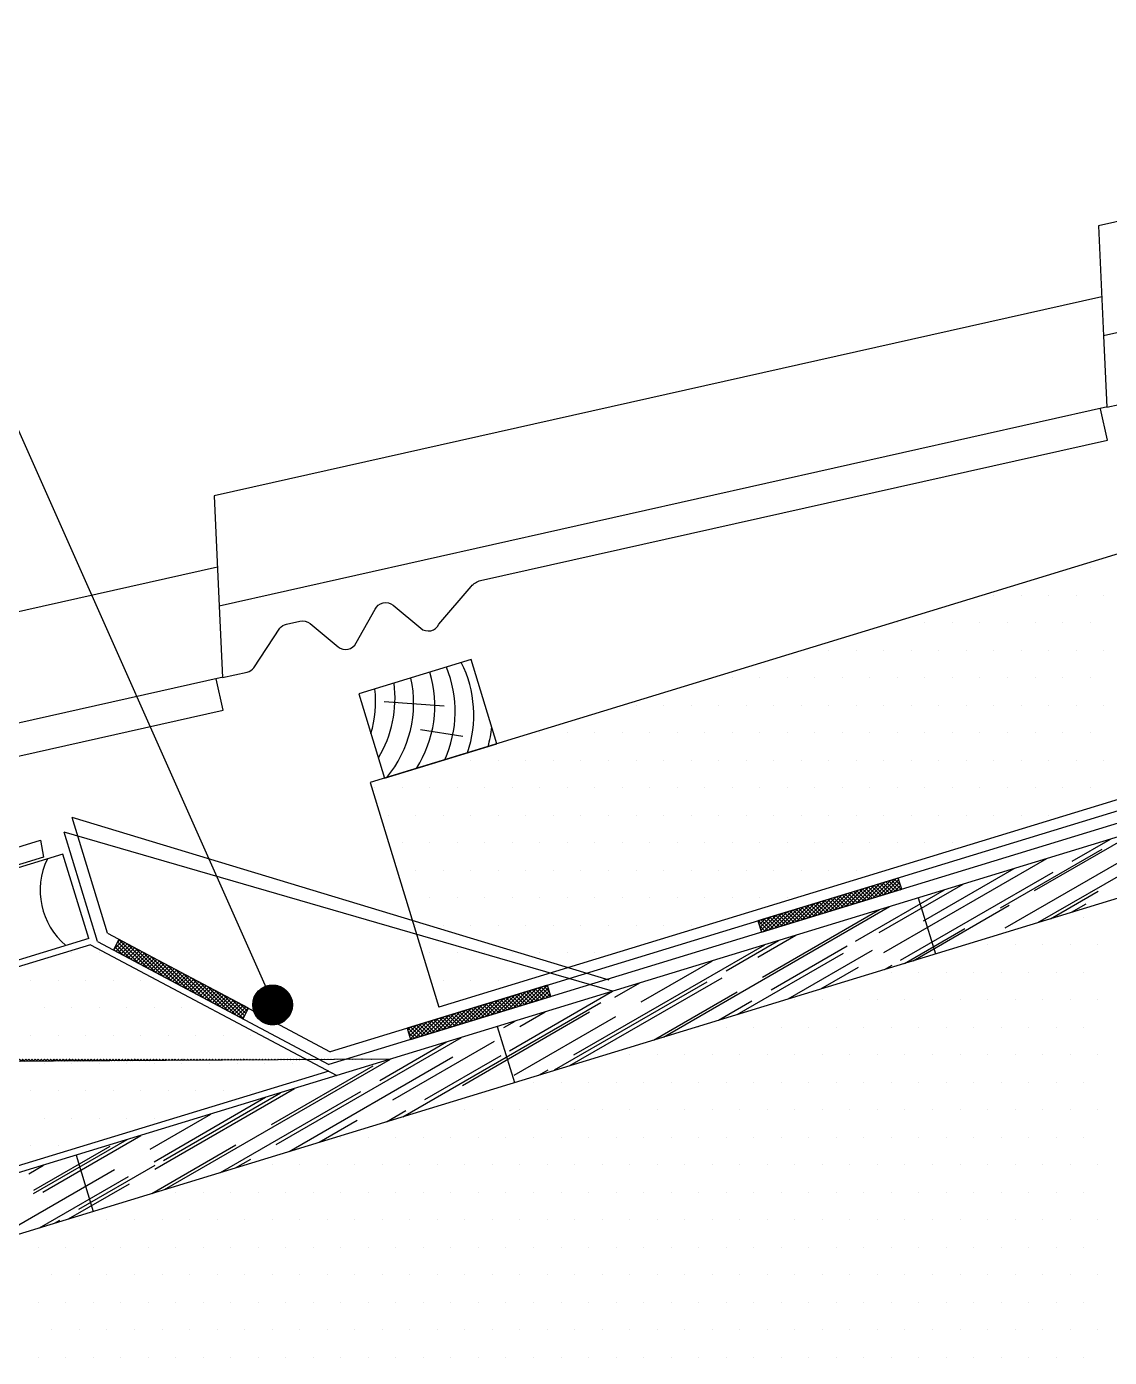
# Model space of a CAD drawing. Extents: x 775040 to 808375, y 4159409 to 4163651.
# Drawn here: x 807642.9 to 807781.3, y 4161170.1 to 4161340.1 of the extents above; entities that cross this region are included whole.
import ezdxf

# ---------------------------------------------------------------- set-up
doc = ezdxf.new("R2010")
doc.units = 0
doc.header["$MEASUREMENT"] = 0
doc.linetypes.add('DUZ', pattern=[500, 500])
doc.layers.get('0').update_dxf_attribs({"linetype": 'DUZ'})
doc.layers.add('3', color=3, linetype='Continuous')
doc.layers.add('tarama', color=8, linetype='Continuous')

# ---------------------------------------------------------------- blocks, each defined once
blk = doc.blocks.new('*X994')
at = {"color": 0}
for p, q in [((7587.4638939051, -526.852966499149), (7664.45798599951, -482.4004067024305)), ((7576.361967630607, -528.6438644687348), (7645.643999933362, -488.6438644687348)), ((7586.352348687375, -515.9477120460263), (7621.946304569414, -495.3975320360071)), ((7599.145357688306, -505.9058536173156), (7612.168617840482, -498.3868708627305)), ((7574.744018438175, -521.8414942633813), (7609.385034589553, -501.8414942633813)), ((7535.020951479235, -537.0391240580228), (7590.487660311159, -505.015404782849)), ((7540.688642932856, -539.6558536173156), (7592.650167159923, -509.6558536173156)), ((7548.443383343565, -526.2874580081808), (7579.434623139317, -508.3946573695831)), ((7525.378388895013, -533.1377157469833), (7555.628081538453, -515.6730475563893)), ((7533.403002286803, -530.236753852668), (7562.004833752998, -513.7234787563441)), ((7591.715029109295, -525.55327298302), (7607.960421197768, -516.1739914876492)), ((7459.929837778762, -565.8437719831566), (7536.922941709226, -521.3917827031585)), ((7544.952541862987, -539.8499016604849), (7577.69209464953, -520.9477120460263)), ((7598.941958956489, -523.343794005582), (7603.960678936574, -520.4462346740921)), ((7493.679935327855, -545.4343836473138), (7533.522007194836, -522.4315527298397)), ((7541.976747220051, -540.7596871217743), (7562.619662785192, -528.8414942633813)), ((7429.324182466729, -571.9669499324907), (7494.41126027913, -534.3889080367351)), ((7481.229488911148, -543.2695778766492), (7499.087545236427, -532.9592242500458)), ((7492.061986135421, -538.6320134419572), (7505.039180636661, -531.1396267033402)), ((7496.539742948991, -549.7877157469833), (7522.520505062525, -534.7877157469833)), ((7485.011535483623, -558.1755802379641), (7521.27864663382, -537.236753852668)), ((7502.44118982087, -552.846836821822), (7531.122875267876, -536.2874580081808)), ((7452.338919176477, -553.8296432366053), (7476.556354078516, -539.847700676831)), ((7513.494141351842, -549.4676336798674), (7526.360697441391, -542.0391240580228)), ((7535.174930893288, -542.8391967475949), (7537.830759100368, -541.3058536173156)), ((7422.772774155698, -577.0195778766492), (7474.734298382765, -547.0195778766492)), ((7428.046323747186, -575.5914733541564), (7479.937630482438, -545.6320134419572)), ((7443.376741349984, -552.306695894648), (7451.899578849029, -547.3860333703147)), ((7407.462520117853, -570.5014400063172), (7442.547008934402, -550.2454009437025)), ((7456.528929615412, -566.8835267960578), (7485.01968129001, -550.4343836473138)), ((7371.081112010756, -593.0073664703456), (7438.596614331063, -554.0272730312432)), ((7391.415217122917, -582.306695894648), (7434.716487312139, -557.306695894648)), ((7410.997903025095, -562.2249028258926), (7419.590700962179, -557.2638486238253)), ((7478.63483267728, -560.1251205121723), (7490.044552420608, -553.5377157469833)), ((7405.467776006176, -562.6464418568038), (7409.38789741894, -560.3831587038884)), ((7409.037648987255, -578.8296432366053), (7443.678665138633, -558.8296432366053)), ((7327.973565876929, -602.4225326205324), (7391.107874404001, -565.9719225973258)), ((7363.313620133987, -580.6333021359828), (7386.006472632373, -567.5315776373592)), ((7367.696632835873, -587.2249028258926), (7402.337648987251, -567.2249028258926)), ((7289.884429610314, -617.8315126285006), (7366.876215988847, -573.3802840374647)), ((7326.355616684499, -595.6201624151805), (7360.996632835877, -575.6201624151805)), ((7332.395781652426, -604.8345774671642), (7388.147267930487, -572.6464418568038)), ((7378.623874171832, -587.1514400063172), (7404.604636285365, -572.1514400063172)), ((7417.418485736649, -578.8407071444924), (7420.663928428885, -576.9669499324907)), ((7286.632549725552, -610.8177922098251), (7334.142221287695, -583.3880705443111)), ((7289.546651340694, -607.8651642656506), (7329.465936330349, -584.8177543310159)), ((7309.014538029247, -611.9828918059039), (7356.818429605603, -584.3833021359828)), ((7286.348575129336, -608.325933781114), (7324.364534558747, -586.3774093710416)), ((7285.014600533115, -604.0154220044685), (7305.65939472951, -592.0961445178152)), ((7365.554636245261, -594.6969680413259), (7372.128683643448, -590.9014400063172)), ((7342.598506142547, -601.7153130284393), (7355.572277182891, -594.2249028258926)), ((7245.291533574176, -619.2130517991106), (7277.176568171358, -600.8042184913072)), ((7245.397751356828, -617.9970263953174), (7271.378513470361, -602.9970263953174)), ((7248.439609785529, -618.6656797432686), (7281.852853128647, -599.3745347046213)), ((7285.633294406124, -619.1312061446266), (7314.231261031517, -602.6201624151805)), ((7314.115900274321, -610.4232595865378), (7319.313311839084, -607.4225326205324)), ((7228.668082669679, -636.5470992608214), (7272.890244880133, -611.0154220044685)), ((7243.673584381744, -612.4106815937564), (7248.693741613197, -609.5122924648028)), ((7260.708005394672, -624.5151642656506), (7286.688767508205, -609.5151642656506)), ((7247.373077568196, -630.8284477898377), (7277.688321091491, -613.325933781114)), ((7257.150688537908, -627.8391527027228), (7277.972295687708, -615.8177922098251)), ((7252.474439813241, -629.2688155704801), (7254.212814866289, -628.2651642656506))]:
    blk.add_line(p, q, dxfattribs=at)
blk = doc.blocks.new('*X995')
at = {"color": 0}
for p, q in [((7593.75, -525), (7593.75, -525)), ((7603.125, -525), (7603.125, -525)), ((7570.3125, -534.375), (7570.3125, -534.375)), ((7579.6875, -534.375), (7579.6875, -534.375)), ((7589.0625, -534.375), (7589.0625, -534.375)), ((7598.4375, -534.375), (7598.4375, -534.375)), ((7607.8125, -534.375), (7607.8125, -534.375)), ((7537.5, -543.75), (7537.5, -543.75)), ((7546.875, -543.75), (7546.875, -543.75)), ((7556.25, -543.75), (7556.25, -543.75)), ((7565.625, -543.75), (7565.625, -543.75)), ((7575, -543.75), (7575, -543.75)), ((7584.375, -543.75), (7584.375, -543.75)), ((7593.75, -543.75), (7593.75, -543.75)), ((7603.125, -543.75), (7603.125, -543.75)), ((7504.6875, -553.125), (7504.6875, -553.125)), ((7514.0625, -553.125), (7514.0625, -553.125)), ((7523.4375, -553.125), (7523.4375, -553.125)), ((7532.8125, -553.125), (7532.8125, -553.125)), ((7542.1875, -553.125), (7542.1875, -553.125)), ((7551.5625, -553.125), (7551.5625, -553.125)), ((7560.9375, -553.125), (7560.9375, -553.125)), ((7570.3125, -553.125), (7570.3125, -553.125)), ((7579.6875, -553.125), (7579.6875, -553.125)), ((7589.0625, -553.125), (7589.0625, -553.125)), ((7598.4375, -553.125), (7598.4375, -553.125)), ((7607.8125, -553.125), (7607.8125, -553.125)), ((7471.875, -562.5), (7471.875, -562.5)), ((7481.25, -562.5), (7481.25, -562.5)), ((7490.625, -562.5), (7490.625, -562.5)), ((7500, -562.5), (7500, -562.5)), ((7509.375, -562.5), (7509.375, -562.5)), ((7518.75, -562.5), (7518.75, -562.5)), ((7528.125, -562.5), (7528.125, -562.5)), ((7537.5, -562.5), (7537.5, -562.5)), ((7546.875, -562.5), (7546.875, -562.5)), ((7556.25, -562.5), (7556.25, -562.5)), ((7565.625, -562.5), (7565.625, -562.5)), ((7575, -562.5), (7575, -562.5)), ((7584.375, -562.5), (7584.375, -562.5)), ((7593.75, -562.5), (7593.75, -562.5)), ((7603.125, -562.5), (7603.125, -562.5)), ((7448.4375, -571.875), (7448.4375, -571.875)), ((7457.8125, -571.875), (7457.8125, -571.875)), ((7467.1875, -571.875), (7467.1875, -571.875)), ((7476.5625, -571.875), (7476.5625, -571.875)), ((7485.9375, -571.875), (7485.9375, -571.875)), ((7495.3125, -571.875), (7495.3125, -571.875)), ((7504.6875, -571.875), (7504.6875, -571.875)), ((7514.0625, -571.875), (7514.0625, -571.875)), ((7523.4375, -571.875), (7523.4375, -571.875)), ((7532.8125, -571.875), (7532.8125, -571.875)), ((7542.1875, -571.875), (7542.1875, -571.875)), ((7551.5625, -571.875), (7551.5625, -571.875)), ((7560.9375, -571.875), (7560.9375, -571.875)), ((7570.3125, -571.875), (7570.3125, -571.875)), ((7579.6875, -571.875), (7579.6875, -571.875)), ((7589.0625, -571.875), (7589.0625, -571.875)), ((7598.4375, -571.875), (7598.4375, -571.875)), ((7607.8125, -571.875), (7607.8125, -571.875)), ((7415.625, -581.25), (7415.625, -581.25)), ((7425, -581.25), (7425, -581.25)), ((7434.375, -581.25), (7434.375, -581.25)), ((7443.75, -581.25), (7443.75, -581.25)), ((7453.125, -581.25), (7453.125, -581.25)), ((7462.5, -581.25), (7462.5, -581.25)), ((7471.875, -581.25), (7471.875, -581.25)), ((7481.25, -581.25), (7481.25, -581.25)), ((7490.625, -581.25), (7490.625, -581.25)), ((7500, -581.25), (7500, -581.25)), ((7509.375, -581.25), (7509.375, -581.25)), ((7518.75, -581.25), (7518.75, -581.25)), ((7528.125, -581.25), (7528.125, -581.25)), ((7537.5, -581.25), (7537.5, -581.25)), ((7546.875, -581.25), (7546.875, -581.25)), ((7556.25, -581.25), (7556.25, -581.25)), ((7565.625, -581.25), (7565.625, -581.25)), ((7575, -581.25), (7575, -581.25)), ((7584.375, -581.25), (7584.375, -581.25)), ((7593.75, -581.25), (7593.75, -581.25)), ((7603.125, -581.25), (7603.125, -581.25)), ((7382.8125, -590.625), (7382.8125, -590.625)), ((7392.1875, -590.625), (7392.1875, -590.625)), ((7401.5625, -590.625), (7401.5625, -590.625)), ((7410.9375, -590.625), (7410.9375, -590.625)), ((7420.3125, -590.625), (7420.3125, -590.625)), ((7429.6875, -590.625), (7429.6875, -590.625)), ((7439.0625, -590.625), (7439.0625, -590.625)), ((7448.4375, -590.625), (7448.4375, -590.625)), ((7457.8125, -590.625), (7457.8125, -590.625)), ((7467.1875, -590.625), (7467.1875, -590.625)), ((7476.5625, -590.625), (7476.5625, -590.625)), ((7485.9375, -590.625), (7485.9375, -590.625)), ((7495.3125, -590.625), (7495.3125, -590.625)), ((7504.6875, -590.625), (7504.6875, -590.625)), ((7514.0625, -590.625), (7514.0625, -590.625)), ((7523.4375, -590.625), (7523.4375, -590.625)), ((7532.8125, -590.625), (7532.8125, -590.625)), ((7542.1875, -590.625), (7542.1875, -590.625)), ((7551.5625, -590.625), (7551.5625, -590.625)), ((7560.9375, -590.625), (7560.9375, -590.625)), ((7570.3125, -590.625), (7570.3125, -590.625)), ((7579.6875, -590.625), (7579.6875, -590.625)), ((7589.0625, -590.625), (7589.0625, -590.625)), ((7598.4375, -590.625), (7598.4375, -590.625)), ((7607.8125, -590.625), (7607.8125, -590.625)), ((7350, -600), (7350, -600)), ((7359.375, -600), (7359.375, -600)), ((7368.75, -600), (7368.75, -600)), ((7378.125, -600), (7378.125, -600)), ((7387.5, -600), (7387.5, -600)), ((7396.875, -600), (7396.875, -600)), ((7406.25, -600), (7406.25, -600)), ((7415.625, -600), (7415.625, -600)), ((7425, -600), (7425, -600)), ((7434.375, -600), (7434.375, -600)), ((7443.75, -600), (7443.75, -600)), ((7453.125, -600), (7453.125, -600)), ((7462.5, -600), (7462.5, -600)), ((7471.875, -600), (7471.875, -600)), ((7481.25, -600), (7481.25, -600)), ((7490.625, -600), (7490.625, -600)), ((7500, -600), (7500, -600)), ((7509.375, -600), (7509.375, -600)), ((7518.75, -600), (7518.75, -600)), ((7528.125, -600), (7528.125, -600)), ((7537.5, -600), (7537.5, -600)), ((7546.875, -600), (7546.875, -600)), ((7556.25, -600), (7556.25, -600)), ((7565.625, -600), (7565.625, -600)), ((7575, -600), (7575, -600)), ((7584.375, -600), (7584.375, -600)), ((7593.75, -600), (7593.75, -600)), ((7603.125, -600), (7603.125, -600)), ((7326.5625, -609.375), (7326.5625, -609.375)), ((7335.9375, -609.375), (7335.9375, -609.375)), ((7345.3125, -609.375), (7345.3125, -609.375)), ((7354.6875, -609.375), (7354.6875, -609.375)), ((7364.0625, -609.375), (7364.0625, -609.375)), ((7373.4375, -609.375), (7373.4375, -609.375)), ((7382.8125, -609.375), (7382.8125, -609.375)), ((7392.1875, -609.375), (7392.1875, -609.375)), ((7401.5625, -609.375), (7401.5625, -609.375)), ((7410.9375, -609.375), (7410.9375, -609.375)), ((7420.3125, -609.375), (7420.3125, -609.375)), ((7429.6875, -609.375), (7429.6875, -609.375)), ((7439.0625, -609.375), (7439.0625, -609.375)), ((7448.4375, -609.375), (7448.4375, -609.375)), ((7457.8125, -609.375), (7457.8125, -609.375)), ((7467.1875, -609.375), (7467.1875, -609.375)), ((7476.5625, -609.375), (7476.5625, -609.375)), ((7485.9375, -609.375), (7485.9375, -609.375)), ((7495.3125, -609.375), (7495.3125, -609.375)), ((7504.6875, -609.375), (7504.6875, -609.375)), ((7514.0625, -609.375), (7514.0625, -609.375)), ((7523.4375, -609.375), (7523.4375, -609.375)), ((7532.8125, -609.375), (7532.8125, -609.375)), ((7542.1875, -609.375), (7542.1875, -609.375)), ((7551.5625, -609.375), (7551.5625, -609.375)), ((7560.9375, -609.375), (7560.9375, -609.375)), ((7570.3125, -609.375), (7570.3125, -609.375)), ((7579.6875, -609.375), (7579.6875, -609.375)), ((7589.0625, -609.375), (7589.0625, -609.375)), ((7598.4375, -609.375), (7598.4375, -609.375)), ((7607.8125, -609.375), (7607.8125, -609.375)), ((7293.75, -618.75), (7293.75, -618.75)), ((7303.125, -618.75), (7303.125, -618.75)), ((7312.5, -618.75), (7312.5, -618.75)), ((7321.875, -618.75), (7321.875, -618.75)), ((7331.25, -618.75), (7331.25, -618.75)), ((7340.625, -618.75), (7340.625, -618.75)), ((7350, -618.75), (7350, -618.75)), ((7359.375, -618.75), (7359.375, -618.75)), ((7368.75, -618.75), (7368.75, -618.75)), ((7378.125, -618.75), (7378.125, -618.75)), ((7387.5, -618.75), (7387.5, -618.75)), ((7396.875, -618.75), (7396.875, -618.75)), ((7406.25, -618.75), (7406.25, -618.75)), ((7415.625, -618.75), (7415.625, -618.75)), ((7425, -618.75), (7425, -618.75)), ((7434.375, -618.75), (7434.375, -618.75)), ((7443.75, -618.75), (7443.75, -618.75)), ((7453.125, -618.75), (7453.125, -618.75)), ((7462.5, -618.75), (7462.5, -618.75)), ((7471.875, -618.75), (7471.875, -618.75)), ((7481.25, -618.75), (7481.25, -618.75)), ((7490.625, -618.75), (7490.625, -618.75)), ((7500, -618.75), (7500, -618.75)), ((7509.375, -618.75), (7509.375, -618.75)), ((7518.75, -618.75), (7518.75, -618.75)), ((7528.125, -618.75), (7528.125, -618.75)), ((7537.5, -618.75), (7537.5, -618.75)), ((7546.875, -618.75), (7546.875, -618.75)), ((7556.25, -618.75), (7556.25, -618.75)), ((7565.625, -618.75), (7565.625, -618.75)), ((7575, -618.75), (7575, -618.75)), ((7584.375, -618.75), (7584.375, -618.75)), ((7593.75, -618.75), (7593.75, -618.75)), ((7603.125, -618.75), (7603.125, -618.75)), ((7260.9375, -628.125), (7260.9375, -628.125)), ((7270.3125, -628.125), (7270.3125, -628.125)), ((7279.6875, -628.125), (7279.6875, -628.125)), ((7289.0625, -628.125), (7289.0625, -628.125)), ((7298.4375, -628.125), (7298.4375, -628.125)), ((7307.8125, -628.125), (7307.8125, -628.125)), ((7317.1875, -628.125), (7317.1875, -628.125)), ((7326.5625, -628.125), (7326.5625, -628.125)), ((7335.9375, -628.125), (7335.9375, -628.125)), ((7345.3125, -628.125), (7345.3125, -628.125)), ((7354.6875, -628.125), (7354.6875, -628.125)), ((7364.0625, -628.125), (7364.0625, -628.125)), ((7373.4375, -628.125), (7373.4375, -628.125)), ((7382.8125, -628.125), (7382.8125, -628.125)), ((7392.1875, -628.125), (7392.1875, -628.125)), ((7401.5625, -628.125), (7401.5625, -628.125)), ((7410.9375, -628.125), (7410.9375, -628.125)), ((7420.3125, -628.125), (7420.3125, -628.125)), ((7429.6875, -628.125), (7429.6875, -628.125)), ((7439.0625, -628.125), (7439.0625, -628.125)), ((7448.4375, -628.125), (7448.4375, -628.125)), ((7457.8125, -628.125), (7457.8125, -628.125)), ((7467.1875, -628.125), (7467.1875, -628.125)), ((7476.5625, -628.125), (7476.5625, -628.125)), ((7485.9375, -628.125), (7485.9375, -628.125)), ((7495.3125, -628.125), (7495.3125, -628.125)), ((7504.6875, -628.125), (7504.6875, -628.125)), ((7514.0625, -628.125), (7514.0625, -628.125)), ((7523.4375, -628.125), (7523.4375, -628.125)), ((7532.8125, -628.125), (7532.8125, -628.125)), ((7542.1875, -628.125), (7542.1875, -628.125)), ((7551.5625, -628.125), (7551.5625, -628.125)), ((7560.9375, -628.125), (7560.9375, -628.125)), ((7570.3125, -628.125), (7570.3125, -628.125)), ((7579.6875, -628.125), (7579.6875, -628.125)), ((7589.0625, -628.125), (7589.0625, -628.125)), ((7598.4375, -628.125), (7598.4375, -628.125)), ((7607.8125, -628.125), (7607.8125, -628.125)), ((7246.875, -637.5), (7246.875, -637.5)), ((7256.25, -637.5), (7256.25, -637.5)), ((7265.625, -637.5), (7265.625, -637.5)), ((7275, -637.5), (7275, -637.5)), ((7284.375, -637.5), (7284.375, -637.5)), ((7293.75, -637.5), (7293.75, -637.5)), ((7303.125, -637.5), (7303.125, -637.5)), ((7312.5, -637.5), (7312.5, -637.5)), ((7321.875, -637.5), (7321.875, -637.5)), ((7331.25, -637.5), (7331.25, -637.5)), ((7340.625, -637.5), (7340.625, -637.5)), ((7350, -637.5), (7350, -637.5)), ((7359.375, -637.5), (7359.375, -637.5)), ((7368.75, -637.5), (7368.75, -637.5)), ((7378.125, -637.5), (7378.125, -637.5)), ((7387.5, -637.5), (7387.5, -637.5)), ((7396.875, -637.5), (7396.875, -637.5)), ((7406.25, -637.5), (7406.25, -637.5)), ((7415.625, -637.5), (7415.625, -637.5)), ((7425, -637.5), (7425, -637.5)), ((7434.375, -637.5), (7434.375, -637.5)), ((7443.75, -637.5), (7443.75, -637.5)), ((7453.125, -637.5), (7453.125, -637.5)), ((7462.5, -637.5), (7462.5, -637.5)), ((7471.875, -637.5), (7471.875, -637.5)), ((7481.25, -637.5), (7481.25, -637.5)), ((7490.625, -637.5), (7490.625, -637.5)), ((7500, -637.5), (7500, -637.5)), ((7509.375, -637.5), (7509.375, -637.5)), ((7518.75, -637.5), (7518.75, -637.5)), ((7528.125, -637.5), (7528.125, -637.5)), ((7537.5, -637.5), (7537.5, -637.5)), ((7546.875, -637.5), (7546.875, -637.5)), ((7556.25, -637.5), (7556.25, -637.5)), ((7565.625, -637.5), (7565.625, -637.5)), ((7575, -637.5), (7575, -637.5)), ((7584.375, -637.5), (7584.375, -637.5)), ((7593.75, -637.5), (7593.75, -637.5)), ((7603.125, -637.5), (7603.125, -637.5)), ((7251.5625, -646.875), (7251.5625, -646.875)), ((7260.9375, -646.875), (7260.9375, -646.875)), ((7270.3125, -646.875), (7270.3125, -646.875)), ((7279.6875, -646.875), (7279.6875, -646.875)), ((7289.0625, -646.875), (7289.0625, -646.875)), ((7298.4375, -646.875), (7298.4375, -646.875)), ((7307.8125, -646.875), (7307.8125, -646.875)), ((7317.1875, -646.875), (7317.1875, -646.875)), ((7326.5625, -646.875), (7326.5625, -646.875)), ((7335.9375, -646.875), (7335.9375, -646.875)), ((7345.3125, -646.875), (7345.3125, -646.875)), ((7354.6875, -646.875), (7354.6875, -646.875)), ((7364.0625, -646.875), (7364.0625, -646.875)), ((7373.4375, -646.875), (7373.4375, -646.875)), ((7382.8125, -646.875), (7382.8125, -646.875)), ((7392.1875, -646.875), (7392.1875, -646.875)), ((7401.5625, -646.875), (7401.5625, -646.875)), ((7410.9375, -646.875), (7410.9375, -646.875)), ((7420.3125, -646.875), (7420.3125, -646.875)), ((7429.6875, -646.875), (7429.6875, -646.875)), ((7439.0625, -646.875), (7439.0625, -646.875)), ((7448.4375, -646.875), (7448.4375, -646.875)), ((7457.8125, -646.875), (7457.8125, -646.875)), ((7467.1875, -646.875), (7467.1875, -646.875)), ((7476.5625, -646.875), (7476.5625, -646.875)), ((7485.9375, -646.875), (7485.9375, -646.875)), ((7495.3125, -646.875), (7495.3125, -646.875)), ((7504.6875, -646.875), (7504.6875, -646.875)), ((7514.0625, -646.875), (7514.0625, -646.875)), ((7523.4375, -646.875), (7523.4375, -646.875)), ((7532.8125, -646.875), (7532.8125, -646.875)), ((7542.1875, -646.875), (7542.1875, -646.875)), ((7551.5625, -646.875), (7551.5625, -646.875)), ((7560.9375, -646.875), (7560.9375, -646.875)), ((7570.3125, -646.875), (7570.3125, -646.875)), ((7579.6875, -646.875), (7579.6875, -646.875)), ((7589.0625, -646.875), (7589.0625, -646.875)), ((7598.4375, -646.875), (7598.4375, -646.875)), ((7607.8125, -646.875), (7607.8125, -646.875)), ((7246.875, -656.25), (7246.875, -656.25)), ((7256.25, -656.25), (7256.25, -656.25)), ((7265.625, -656.25), (7265.625, -656.25)), ((7275, -656.25), (7275, -656.25)), ((7284.375, -656.25), (7284.375, -656.25)), ((7293.75, -656.25), (7293.75, -656.25)), ((7303.125, -656.25), (7303.125, -656.25)), ((7312.5, -656.25), (7312.5, -656.25)), ((7321.875, -656.25), (7321.875, -656.25)), ((7331.25, -656.25), (7331.25, -656.25)), ((7340.625, -656.25), (7340.625, -656.25)), ((7350, -656.25), (7350, -656.25)), ((7359.375, -656.25), (7359.375, -656.25)), ((7368.75, -656.25), (7368.75, -656.25)), ((7378.125, -656.25), (7378.125, -656.25)), ((7387.5, -656.25), (7387.5, -656.25)), ((7396.875, -656.25), (7396.875, -656.25)), ((7406.25, -656.25), (7406.25, -656.25)), ((7415.625, -656.25), (7415.625, -656.25)), ((7425, -656.25), (7425, -656.25)), ((7434.375, -656.25), (7434.375, -656.25)), ((7443.75, -656.25), (7443.75, -656.25)), ((7453.125, -656.25), (7453.125, -656.25)), ((7462.5, -656.25), (7462.5, -656.25)), ((7471.875, -656.25), (7471.875, -656.25)), ((7481.25, -656.25), (7481.25, -656.25)), ((7490.625, -656.25), (7490.625, -656.25)), ((7500, -656.25), (7500, -656.25)), ((7509.375, -656.25), (7509.375, -656.25)), ((7518.75, -656.25), (7518.75, -656.25)), ((7528.125, -656.25), (7528.125, -656.25)), ((7537.5, -656.25), (7537.5, -656.25)), ((7546.875, -656.25), (7546.875, -656.25)), ((7556.25, -656.25), (7556.25, -656.25)), ((7565.625, -656.25), (7565.625, -656.25)), ((7575, -656.25), (7575, -656.25)), ((7584.375, -656.25), (7584.375, -656.25)), ((7593.75, -656.25), (7593.75, -656.25)), ((7603.125, -656.25), (7603.125, -656.25)), ((7251.5625, -665.625), (7251.5625, -665.625)), ((7260.9375, -665.625), (7260.9375, -665.625)), ((7270.3125, -665.625), (7270.3125, -665.625)), ((7279.6875, -665.625), (7279.6875, -665.625)), ((7289.0625, -665.625), (7289.0625, -665.625)), ((7298.4375, -665.625), (7298.4375, -665.625)), ((7307.8125, -665.625), (7307.8125, -665.625)), ((7317.1875, -665.625), (7317.1875, -665.625)), ((7326.5625, -665.625), (7326.5625, -665.625)), ((7335.9375, -665.625), (7335.9375, -665.625)), ((7345.3125, -665.625), (7345.3125, -665.625)), ((7354.6875, -665.625), (7354.6875, -665.625)), ((7364.0625, -665.625), (7364.0625, -665.625)), ((7373.4375, -665.625), (7373.4375, -665.625)), ((7382.8125, -665.625), (7382.8125, -665.625)), ((7392.1875, -665.625), (7392.1875, -665.625)), ((7401.5625, -665.625), (7401.5625, -665.625)), ((7410.9375, -665.625), (7410.9375, -665.625)), ((7420.3125, -665.625), (7420.3125, -665.625)), ((7429.6875, -665.625), (7429.6875, -665.625)), ((7439.0625, -665.625), (7439.0625, -665.625)), ((7448.4375, -665.625), (7448.4375, -665.625)), ((7457.8125, -665.625), (7457.8125, -665.625)), ((7467.1875, -665.625), (7467.1875, -665.625)), ((7476.5625, -665.625), (7476.5625, -665.625)), ((7485.9375, -665.625), (7485.9375, -665.625)), ((7495.3125, -665.625), (7495.3125, -665.625)), ((7504.6875, -665.625), (7504.6875, -665.625)), ((7514.0625, -665.625), (7514.0625, -665.625)), ((7523.4375, -665.625), (7523.4375, -665.625)), ((7532.8125, -665.625), (7532.8125, -665.625)), ((7542.1875, -665.625), (7542.1875, -665.625)), ((7551.5625, -665.625), (7551.5625, -665.625)), ((7560.9375, -665.625), (7560.9375, -665.625)), ((7570.3125, -665.625), (7570.3125, -665.625)), ((7579.6875, -665.625), (7579.6875, -665.625)), ((7589.0625, -665.625), (7589.0625, -665.625)), ((7598.4375, -665.625), (7598.4375, -665.625)), ((7607.8125, -665.625), (7607.8125, -665.625)), ((7246.875, -675), (7246.875, -675)), ((7256.25, -675), (7256.25, -675)), ((7265.625, -675), (7265.625, -675)), ((7275, -675), (7275, -675)), ((7284.375, -675), (7284.375, -675)), ((7293.75, -675), (7293.75, -675)), ((7303.125, -675), (7303.125, -675)), ((7312.5, -675), (7312.5, -675)), ((7321.875, -675), (7321.875, -675)), ((7331.25, -675), (7331.25, -675)), ((7340.625, -675), (7340.625, -675)), ((7350, -675), (7350, -675)), ((7359.375, -675), (7359.375, -675)), ((7368.75, -675), (7368.75, -675)), ((7378.125, -675), (7378.125, -675)), ((7387.5, -675), (7387.5, -675)), ((7396.875, -675), (7396.875, -675)), ((7406.25, -675), (7406.25, -675)), ((7415.625, -675), (7415.625, -675)), ((7425, -675), (7425, -675)), ((7434.375, -675), (7434.375, -675)), ((7443.75, -675), (7443.75, -675)), ((7453.125, -675), (7453.125, -675)), ((7462.5, -675), (7462.5, -675)), ((7471.875, -675), (7471.875, -675)), ((7481.25, -675), (7481.25, -675)), ((7490.625, -675), (7490.625, -675)), ((7500, -675), (7500, -675)), ((7509.375, -675), (7509.375, -675)), ((7518.75, -675), (7518.75, -675)), ((7528.125, -675), (7528.125, -675)), ((7537.5, -675), (7537.5, -675)), ((7546.875, -675), (7546.875, -675)), ((7556.25, -675), (7556.25, -675)), ((7565.625, -675), (7565.625, -675)), ((7575, -675), (7575, -675)), ((7584.375, -675), (7584.375, -675)), ((7593.75, -675), (7593.75, -675)), ((7603.125, -675), (7603.125, -675))]:
    blk.add_line(p, q, dxfattribs=at)
blk = doc.blocks.new('*X996')
at = {"color": 0}
for p, q in [((11864.0625, -46.87499999999999), (11864.0625, -46.87499999999999)), ((11831.25, -56.25), (11831.25, -56.25)), ((11840.625, -56.25), (11840.625, -56.25)), ((11850, -56.25), (11850, -56.25)), ((11859.375, -56.25), (11859.375, -56.25)), ((11868.75, -56.25), (11868.75, -56.25)), ((11798.4375, -65.625), (11798.4375, -65.625)), ((11807.8125, -65.625), (11807.8125, -65.625)), ((11817.1875, -65.625), (11817.1875, -65.625)), ((11826.5625, -65.625), (11826.5625, -65.625)), ((11835.9375, -65.625), (11835.9375, -65.625)), ((11845.3125, -65.625), (11845.3125, -65.625)), ((11854.6875, -65.625), (11854.6875, -65.625)), ((11864.0625, -65.625), (11864.0625, -65.625)), ((11775, -75), (11775, -75)), ((11784.375, -75), (11784.375, -75)), ((11793.75, -75), (11793.75, -75)), ((11803.125, -75), (11803.125, -75)), ((11812.5, -75), (11812.5, -75)), ((11821.875, -75), (11821.875, -75)), ((11831.25, -75), (11831.25, -75)), ((11840.625, -75), (11840.625, -75)), ((11850, -75), (11850, -75)), ((11859.375, -75), (11859.375, -75)), ((11868.75, -75), (11868.75, -75)), ((11742.1875, -84.375), (11742.1875, -84.375)), ((11751.5625, -84.375), (11751.5625, -84.375)), ((11760.9375, -84.375), (11760.9375, -84.375)), ((11770.3125, -84.375), (11770.3125, -84.375)), ((11779.6875, -84.375), (11779.6875, -84.375)), ((11789.0625, -84.375), (11789.0625, -84.375)), ((11798.4375, -84.375), (11798.4375, -84.375)), ((11807.8125, -84.375), (11807.8125, -84.375)), ((11817.1875, -84.375), (11817.1875, -84.375)), ((11826.5625, -84.375), (11826.5625, -84.375)), ((11835.9375, -84.375), (11835.9375, -84.375)), ((11845.3125, -84.375), (11845.3125, -84.375)), ((11854.6875, -84.375), (11854.6875, -84.375)), ((11864.0625, -84.375), (11864.0625, -84.375)), ((11709.375, -93.74999999999999), (11709.375, -93.74999999999999)), ((11718.75, -93.74999999999999), (11718.75, -93.74999999999999)), ((11728.125, -93.74999999999999), (11728.125, -93.74999999999999)), ((11737.5, -93.74999999999999), (11737.5, -93.74999999999999)), ((11746.875, -93.74999999999999), (11746.875, -93.74999999999999)), ((11756.25, -93.74999999999999), (11756.25, -93.74999999999999)), ((11765.625, -93.74999999999999), (11765.625, -93.74999999999999)), ((11775, -93.74999999999999), (11775, -93.74999999999999)), ((11784.375, -93.74999999999999), (11784.375, -93.74999999999999)), ((11793.75, -93.74999999999999), (11793.75, -93.74999999999999)), ((11803.125, -93.74999999999999), (11803.125, -93.74999999999999)), ((11812.5, -93.74999999999999), (11812.5, -93.74999999999999)), ((11821.875, -93.74999999999999), (11821.875, -93.74999999999999)), ((11831.25, -93.74999999999999), (11831.25, -93.74999999999999)), ((11840.625, -93.74999999999999), (11840.625, -93.74999999999999)), ((11850, -93.74999999999999), (11850, -93.74999999999999)), ((11859.375, -93.74999999999999), (11859.375, -93.74999999999999)), ((11868.75, -93.74999999999999), (11868.75, -93.74999999999999)), ((11676.5625, -103.125), (11676.5625, -103.125)), ((11685.9375, -103.125), (11685.9375, -103.125)), ((11695.3125, -103.125), (11695.3125, -103.125)), ((11704.6875, -103.125), (11704.6875, -103.125)), ((11714.0625, -103.125), (11714.0625, -103.125)), ((11723.4375, -103.125), (11723.4375, -103.125)), ((11732.8125, -103.125), (11732.8125, -103.125)), ((11742.1875, -103.125), (11742.1875, -103.125)), ((11751.5625, -103.125), (11751.5625, -103.125)), ((11760.9375, -103.125), (11760.9375, -103.125)), ((11770.3125, -103.125), (11770.3125, -103.125)), ((11779.6875, -103.125), (11779.6875, -103.125)), ((11789.0625, -103.125), (11789.0625, -103.125)), ((11798.4375, -103.125), (11798.4375, -103.125)), ((11807.8125, -103.125), (11807.8125, -103.125)), ((11817.1875, -103.125), (11817.1875, -103.125)), ((11826.5625, -103.125), (11826.5625, -103.125)), ((11835.9375, -103.125), (11835.9375, -103.125)), ((11845.3125, -103.125), (11845.3125, -103.125)), ((11854.6875, -103.125), (11854.6875, -103.125)), ((11864.0625, -103.125), (11864.0625, -103.125)), ((11643.75, -112.5), (11643.75, -112.5)), ((11653.125, -112.5), (11653.125, -112.5)), ((11662.5, -112.5), (11662.5, -112.5)), ((11671.875, -112.5), (11671.875, -112.5)), ((11681.25, -112.5), (11681.25, -112.5)), ((11690.625, -112.5), (11690.625, -112.5)), ((11700, -112.5), (11700, -112.5)), ((11709.375, -112.5), (11709.375, -112.5)), ((11718.75, -112.5), (11718.75, -112.5)), ((11728.125, -112.5), (11728.125, -112.5)), ((11737.5, -112.5), (11737.5, -112.5)), ((11746.875, -112.5), (11746.875, -112.5)), ((11756.25, -112.5), (11756.25, -112.5)), ((11765.625, -112.5), (11765.625, -112.5)), ((11775, -112.5), (11775, -112.5)), ((11784.375, -112.5), (11784.375, -112.5)), ((11793.75, -112.5), (11793.75, -112.5)), ((11803.125, -112.5), (11803.125, -112.5)), ((11812.5, -112.5), (11812.5, -112.5)), ((11821.875, -112.5), (11821.875, -112.5)), ((11831.25, -112.5), (11831.25, -112.5)), ((11840.625, -112.5), (11840.625, -112.5)), ((11850, -112.5), (11850, -112.5)), ((11859.375, -112.5), (11859.375, -112.5)), ((11868.75, -112.5), (11868.75, -112.5)), ((11620.3125, -121.875), (11620.3125, -121.875)), ((11629.6875, -121.875), (11629.6875, -121.875)), ((11639.0625, -121.875), (11639.0625, -121.875)), ((11648.4375, -121.875), (11648.4375, -121.875)), ((11657.8125, -121.875), (11657.8125, -121.875)), ((11667.1875, -121.875), (11667.1875, -121.875)), ((11676.5625, -121.875), (11676.5625, -121.875)), ((11685.9375, -121.875), (11685.9375, -121.875)), ((11695.3125, -121.875), (11695.3125, -121.875)), ((11704.6875, -121.875), (11704.6875, -121.875)), ((11714.0625, -121.875), (11714.0625, -121.875)), ((11723.4375, -121.875), (11723.4375, -121.875)), ((11732.8125, -121.875), (11732.8125, -121.875)), ((11742.1875, -121.875), (11742.1875, -121.875)), ((11751.5625, -121.875), (11751.5625, -121.875)), ((11760.9375, -121.875), (11760.9375, -121.875)), ((11770.3125, -121.875), (11770.3125, -121.875)), ((11779.6875, -121.875), (11779.6875, -121.875)), ((11789.0625, -121.875), (11789.0625, -121.875)), ((11798.4375, -121.875), (11798.4375, -121.875)), ((11807.8125, -121.875), (11807.8125, -121.875)), ((11817.1875, -121.875), (11817.1875, -121.875)), ((11826.5625, -121.875), (11826.5625, -121.875)), ((11835.9375, -121.875), (11835.9375, -121.875)), ((11845.3125, -121.875), (11845.3125, -121.875)), ((11854.6875, -121.875), (11854.6875, -121.875)), ((11864.0625, -121.875), (11864.0625, -121.875)), ((11625, -131.25), (11625, -131.25)), ((11634.375, -131.25), (11634.375, -131.25)), ((11643.75, -131.25), (11643.75, -131.25)), ((11653.125, -131.25), (11653.125, -131.25)), ((11662.5, -131.25), (11662.5, -131.25)), ((11671.875, -131.25), (11671.875, -131.25)), ((11681.25, -131.25), (11681.25, -131.25)), ((11690.625, -131.25), (11690.625, -131.25)), ((11700, -131.25), (11700, -131.25)), ((11709.375, -131.25), (11709.375, -131.25)), ((11718.75, -131.25), (11718.75, -131.25)), ((11728.125, -131.25), (11728.125, -131.25)), ((11737.5, -131.25), (11737.5, -131.25)), ((11746.875, -131.25), (11746.875, -131.25)), ((11756.25, -131.25), (11756.25, -131.25)), ((11765.625, -131.25), (11765.625, -131.25)), ((11775, -131.25), (11775, -131.25)), ((11784.375, -131.25), (11784.375, -131.25)), ((11793.75, -131.25), (11793.75, -131.25)), ((11803.125, -131.25), (11803.125, -131.25)), ((11812.5, -131.25), (11812.5, -131.25)), ((11821.875, -131.25), (11821.875, -131.25)), ((11831.25, -131.25), (11831.25, -131.25)), ((11840.625, -131.25), (11840.625, -131.25)), ((11850, -131.25), (11850, -131.25)), ((11629.6875, -140.625), (11629.6875, -140.625)), ((11639.0625, -140.625), (11639.0625, -140.625)), ((11648.4375, -140.625), (11648.4375, -140.625)), ((11657.8125, -140.625), (11657.8125, -140.625)), ((11667.1875, -140.625), (11667.1875, -140.625)), ((11676.5625, -140.625), (11676.5625, -140.625)), ((11685.9375, -140.625), (11685.9375, -140.625)), ((11695.3125, -140.625), (11695.3125, -140.625)), ((11704.6875, -140.625), (11704.6875, -140.625)), ((11714.0625, -140.625), (11714.0625, -140.625)), ((11723.4375, -140.625), (11723.4375, -140.625)), ((11732.8125, -140.625), (11732.8125, -140.625)), ((11742.1875, -140.625), (11742.1875, -140.625)), ((11751.5625, -140.625), (11751.5625, -140.625)), ((11760.9375, -140.625), (11760.9375, -140.625)), ((11770.3125, -140.625), (11770.3125, -140.625)), ((11779.6875, -140.625), (11779.6875, -140.625)), ((11789.0625, -140.625), (11789.0625, -140.625)), ((11798.4375, -140.625), (11798.4375, -140.625)), ((11807.8125, -140.625), (11807.8125, -140.625)), ((11817.1875, -140.625), (11817.1875, -140.625)), ((11634.375, -150), (11634.375, -150)), ((11643.75, -150), (11643.75, -150)), ((11653.125, -150), (11653.125, -150)), ((11662.5, -150), (11662.5, -150)), ((11671.875, -150), (11671.875, -150)), ((11681.25, -150), (11681.25, -150)), ((11690.625, -150), (11690.625, -150)), ((11700, -150), (11700, -150)), ((11709.375, -150), (11709.375, -150)), ((11718.75, -150), (11718.75, -150)), ((11728.125, -150), (11728.125, -150)), ((11737.5, -150), (11737.5, -150)), ((11746.875, -150), (11746.875, -150)), ((11756.25, -150), (11756.25, -150)), ((11765.625, -150), (11765.625, -150)), ((11775, -150), (11775, -150)), ((11784.375, -150), (11784.375, -150)), ((11793.75, -150), (11793.75, -150)), ((11639.0625, -159.375), (11639.0625, -159.375)), ((11648.4375, -159.375), (11648.4375, -159.375)), ((11657.8125, -159.375), (11657.8125, -159.375)), ((11667.1875, -159.375), (11667.1875, -159.375)), ((11676.5625, -159.375), (11676.5625, -159.375)), ((11685.9375, -159.375), (11685.9375, -159.375)), ((11695.3125, -159.375), (11695.3125, -159.375)), ((11704.6875, -159.375), (11704.6875, -159.375)), ((11714.0625, -159.375), (11714.0625, -159.375)), ((11723.4375, -159.375), (11723.4375, -159.375)), ((11732.8125, -159.375), (11732.8125, -159.375)), ((11742.1875, -159.375), (11742.1875, -159.375)), ((11751.5625, -159.375), (11751.5625, -159.375)), ((11760.9375, -159.375), (11760.9375, -159.375)), ((11634.375, -168.75), (11634.375, -168.75)), ((11643.75, -168.75), (11643.75, -168.75)), ((11653.125, -168.75), (11653.125, -168.75)), ((11662.5, -168.75), (11662.5, -168.75)), ((11671.875, -168.75), (11671.875, -168.75)), ((11681.25, -168.75), (11681.25, -168.75)), ((11690.625, -168.75), (11690.625, -168.75)), ((11700, -168.75), (11700, -168.75)), ((11709.375, -168.75), (11709.375, -168.75)), ((11718.75, -168.75), (11718.75, -168.75)), ((11728.125, -168.75), (11728.125, -168.75)), ((11517.1875, -178.125), (11517.1875, -178.125)), ((11526.5625, -178.125), (11526.5625, -178.125)), ((11639.0625, -178.125), (11639.0625, -178.125)), ((11648.4375, -178.125), (11648.4375, -178.125)), ((11657.8125, -178.125), (11657.8125, -178.125)), ((11667.1875, -178.125), (11667.1875, -178.125)), ((11676.5625, -178.125), (11676.5625, -178.125)), ((11685.9375, -178.125), (11685.9375, -178.125)), ((11695.3125, -178.125), (11695.3125, -178.125)), ((11503.125, -187.5), (11503.125, -187.5)), ((11512.5, -187.5), (11512.5, -187.5)), ((11521.875, -187.5), (11521.875, -187.5)), ((11531.25, -187.5), (11531.25, -187.5)), ((11540.625, -187.5), (11540.625, -187.5)), ((11643.75, -187.5), (11643.75, -187.5)), ((11653.125, -187.5), (11653.125, -187.5)), ((11662.5, -187.5), (11662.5, -187.5)), ((11507.8125, -196.875), (11507.8125, -196.875)), ((11517.1875, -196.875), (11517.1875, -196.875)), ((11526.5625, -196.875), (11526.5625, -196.875)), ((11535.9375, -196.875), (11535.9375, -196.875)), ((11545.3125, -196.875), (11545.3125, -196.875)), ((11554.6875, -196.875), (11554.6875, -196.875)), ((11564.0625, -196.875), (11564.0625, -196.875)), ((11503.125, -206.25), (11503.125, -206.25)), ((11512.5, -206.25), (11512.5, -206.25)), ((11521.875, -206.25), (11521.875, -206.25)), ((11531.25, -206.25), (11531.25, -206.25)), ((11540.625, -206.25), (11540.625, -206.25)), ((11550, -206.25), (11550, -206.25)), ((11559.375, -206.25), (11559.375, -206.25)), ((11568.75, -206.25), (11568.75, -206.25)), ((11578.125, -206.25), (11578.125, -206.25)), ((11507.8125, -215.625), (11507.8125, -215.625)), ((11517.1875, -215.625), (11517.1875, -215.625)), ((11526.5625, -215.625), (11526.5625, -215.625)), ((11535.9375, -215.625), (11535.9375, -215.625)), ((11545.3125, -215.625), (11545.3125, -215.625)), ((11554.6875, -215.625), (11554.6875, -215.625)), ((11564.0625, -215.625), (11564.0625, -215.625)), ((11573.4375, -215.625), (11573.4375, -215.625)), ((11582.8125, -215.625), (11582.8125, -215.625)), ((11592.1875, -215.625), (11592.1875, -215.625)), ((11503.125, -225), (11503.125, -225)), ((11512.5, -225), (11512.5, -225)), ((11521.875, -225), (11521.875, -225)), ((11531.25, -225), (11531.25, -225)), ((11540.625, -225), (11540.625, -225)), ((11550, -225), (11550, -225)), ((11559.375, -225), (11559.375, -225)), ((11568.75, -225), (11568.75, -225)), ((11578.125, -225), (11578.125, -225)), ((11507.8125, -234.375), (11507.8125, -234.375)), ((11517.1875, -234.375), (11517.1875, -234.375)), ((11526.5625, -234.375), (11526.5625, -234.375)), ((11535.9375, -234.375), (11535.9375, -234.375)), ((11545.3125, -234.375), (11545.3125, -234.375)), ((11503.125, -243.75), (11503.125, -243.75)), ((11512.5, -243.75), (11512.5, -243.75))]:
    blk.add_line(p, q, dxfattribs=at)

msp = doc.modelspace()

# ---------------------------------------------------------------- hatches: boundary and pattern name
at = {"layer": '3'}
h = msp.add_hatch(dxfattribs=at)
h.set_pattern_fill('ANSI37', color=256, scale=0.224998875005625, style=0)
h.set_pattern_definition([(44.99999999999999, (805856.3636144777, 4161128.429799469), (-0.01988727878447773, 0.01988727878447772), []), (135, (805856.3636144777, 4161128.429799469), (-0.01988727878447773, -0.01988727878447772), [])])
edge = h.paths.add_edge_path()
edge.add_arc((807674.3720330973, 4161215.117627637), 2.539116027443265, 0, 360)
at = {"layer": 'tarama'}
h = msp.add_hatch(dxfattribs=at)
h.set_pattern_fill('ANSI37', color=256, scale=2.733736331318343, style=0)
h.set_pattern_definition([(44.99999999999999, (805856.3636144777, 4161128.429799469), (-0.2416304372314044, 0.2416304372314043), []), (135, (805856.3636144777, 4161128.429799469), (-0.2416304372314044, -0.2416304372314043), [])])
h.paths.add_polyline_path([(807709.9197816928, 4161216.191676782), (807709.4812263031, 4161217.626126738), (807691.5506017883, 4161212.144184696), (807691.989157178, 4161210.709734725)])
h.paths.add_polyline_path([(807654.7400369127, 4161223.487685414), (807654.0358330985, 4161222.163270654), (807670.5910176714, 4161213.360722871), (807671.2952215155, 4161214.685137631)])
h.paths.add_polyline_path([(807754.7463429649, 4161229.896531912), (807754.3077876051, 4161231.330981867), (807736.3771630903, 4161225.849039825), (807736.8157184501, 4161224.414589854)])
h.paths.add_polyline_path([(807844.3994655092, 4161257.306242155), (807843.9609101494, 4161258.740692126), (807826.0302856346, 4161253.258750068), (807826.4688409944, 4161251.824300112)])
h.paths.add_polyline_path([(807889.2260267814, 4161271.011097284), (807888.7874714215, 4161272.445547255), (807870.8568469067, 4161266.963605197), (807871.2954022666, 4161265.529155241)])
h = msp.add_hatch(dxfattribs=at)
h.set_pattern_fill('ANSI37', color=256, scale=2.24998875005625, style=0)
h.set_pattern_definition([(44.99999999999999, (805856.3636144777, 4161128.429799469), (-0.1988727878447773, 0.1988727878447772), []), (135, (805856.3636144777, 4161128.429799469), (-0.1988727878447773, -0.1988727878447772), [])])
edge = h.paths.add_edge_path()
edge.add_line((807577.4087238391, 4161215.689253407), (807581.3322904487, 4161216.873095738))
edge.add_line((807581.3322904487, 4161216.873095738), (807580.8937350889, 4161218.307545694))
edge.add_line((807580.8937350889, 4161218.307545694), (807576.7345864852, 4161217.035966353))
edge.add_arc((807581.9058079113, 4161200.408768917), 17.41278914035344, 107.276206017741, 153.4603171245689)
edge.add_arc((807581.982466223, 4161200.348085599), 16.00845242613766, 106.6011717648586, 153.5238158509339)
edge.add_line((807689.4246002919, 4161208.188587319), (807567.6529842396, 4161207.485066416))

# ---------------------------------------------------------------- linework, layer by layer
at = {"layer": '3'}
for p, q in [((807674.6131908377, 4161214.946903067), (807626.6154556652, 4161322.936406078)), ((807893.9874169608, 4161306.862317877), (807686.823510774, 4161243.525955664)), ((807781.0244825264, 4161287.298352109), (807780.1273067156, 4161291.297983799)), ((807893.9874169608, 4161275.491722034), (807695.5946180602, 4161214.836956428)), ((807893.9874169608, 4161274.035330148), (807681.7241990943, 4161209.139951887)), ((807893.9874169608, 4161272.466800349), (807681.568585821, 4161207.52384636)), ((807893.9874169608, 4161270.72971666), (807595.7177883466, 4161179.539539846)), ((807902.4989292999, 4161265.489298167), (807597.6740757306, 4161172.294987964)), ((807668.0603425284, 4161252.766060518), (807667.1574852058, 4161256.791020571)), ((807688.60720975, 4161253.89376116), (807696.2898452063, 4161253.353063719)), ((807693.2600730737, 4161250.325187417), (807698.6703867097, 4161249.460082533)), ((807686.823510774, 4161243.525955664), (807695.5946180602, 4161214.836956428)), ((807717.3630256344, 4161218.296692892), (807648.7522841175, 4161239.051928105)), ((807653.272127463, 4161224.268186731), (807648.7522841175, 4161239.051928105)), ((807717.801005571, 4161216.864125042), (807647.7563895364, 4161237.178922789, 0.0185679091415859)), ((807652.0193330725, 4161223.235462742), (807647.7563895364, 4161237.178922789)), ((807647.5912012835, 4161234.372952657), (807584.8339907904, 4161215.18614793)), ((807650.8803665121, 4161223.614577951), (807647.5912012835, 4161234.372952657)), ((807756.8567332407, 4161228.804659279), (807759.0495100723, 4161221.632409461)), ((807650.8803665121, 4161223.614577951), (807588.123156019, 4161204.427773209)), ((807651.1250766297, 4161222.814167218), (807588.3743641456, 4161203.629349129)), ((807651.1250766297, 4161222.814167218), (807682.5720051308, 4161206.093538733)), ((807652.0193330725, 4161223.235462742), (807681.568585821, 4161207.52384636)), ((807653.2721274574, 4161224.268186735), (807681.7241990943, 4161209.139951887)), ((807703.0648596664, 4161212.358833121), (807705.2576364981, 4161205.186583303)), ((807689.4246002919, 4161208.188587319), (807567.6529842396, 4161207.485066416)), ((807681.568585821, 4161206.660835939), (807595.2118459125, 4161180.336253377)), ((807649.2729861219, 4161195.913006963), (807651.4657629238, 4161188.74075713))]:
    msp.add_line(p, q, dxfattribs=at)
at = {"layer": '3', "elevation": -8.203945300877535e-10}
for points in [[(807893.2628563722, 4161340.119261028), (807779.8787099202, 4161314.685541065), (807780.5283904751, 4161300.611554505)], [(807780.2989088674, 4161305.58279887), (807666.9157755156, 4161280.14930615), (807667.5654560407, 4161266.07531959)], [(807667.3347688694, 4161271.050507279), (807553.9516354878, 4161245.617014559), (807554.6013160427, 4161231.543027999)], [(807685.391662993, 4161254.852169307), (807688.6808282216, 4161244.093794586), (807703.0253278394, 4161248.479348229), (807699.7361626108, 4161259.23772295), (807685.391662993, 4161254.852169307)], [(807754.7463429649, 4161229.896531912), (807754.3077876051, 4161231.330981867), (807736.3771630903, 4161225.849039825), (807736.8157184501, 4161224.414589854), (807754.7463429649, 4161229.896531912)], [(807654.7400369127, 4161223.487685414), (807654.0358330985, 4161222.163270654), (807670.5910176714, 4161213.360722871), (807671.2952215155, 4161214.685137631), (807654.7400369127, 4161223.487685414)], [(807709.9197816928, 4161216.191676782), (807709.4812263031, 4161217.626126738), (807691.5506017883, 4161212.144184696), (807691.989157178, 4161210.709734725), (807709.9197816928, 4161216.191676782)]]:
    msp.add_lwpolyline(points, dxfattribs=at)
for points in [[(807893.9874169608, 4161326.062071161), (807780.5283904751, 4161300.611554505), (807780.9498048802, 4161291.482482152), (807784.0892142435, 4161292.18669753, 0.1722530851707485), (807784.9386589904, 4161292.721412929), (807788.2695351322, 4161297.776349621, -0.1722530851707479), (807789.1189798792, 4161298.311065035), (807790.8334648688, 4161298.695649059, -0.2328517572851888), (807792.1217031856, 4161298.384640979), (807795.691420414, 4161295.411688106, 0.4924014974505171), (807798.0116239567, 4161295.932143645), (807800.4181660791, 4161300.202130469, -0.4924014974505171), (807802.7383696516, 4161300.722586023)], [(807781.0244825264, 4161291.525836246), (807667.5654560407, 4161266.07531959), (807667.9868704458, 4161256.946247237), (807671.126279809, 4161257.650462614, 0.1722530851707485), (807671.975724556, 4161258.185178014), (807675.3066006978, 4161263.240114706, -0.1722530851707479), (807676.1560454448, 4161263.77483012), (807677.8705304344, 4161264.159414144, -0.2328517572851888), (807679.1587687512, 4161263.848406063), (807682.7284859796, 4161260.875453191, 0.4924014974505171), (807685.0486895223, 4161261.39590873), (807687.4552316447, 4161265.665895553, -0.4924014974505171), (807689.7754352172, 4161266.186351107)], [(807689.7754352172, 4161266.186351107), (807693.2966485997, 4161263.246046411, 0.4924014974505171), (807695.6168521722, 4161263.76650195), (807699.7299313028, 4161268.599491911, -0.1626713731265021), (807700.9509368916, 4161269.33668639), (807781.0244825264, 4161287.298352109, -0.1866342932549246)], [(807668.0603425284, 4161256.993544655), (807554.6013160427, 4161231.543027999), (807555.0227304478, 4161222.413955646), (807558.1621398111, 4161223.118171023, 0.1722530851707485), (807559.0115845581, 4161223.652886422), (807562.3424606998, 4161228.707823114, -0.1722530851707479), (807563.1919054468, 4161229.242538529), (807564.9063904365, 4161229.627122553, -0.2328517572851888), (807566.1946287532, 4161229.316114472), (807569.7643459816, 4161226.3431616, 0.4924014974505171), (807572.0845495244, 4161226.863617139), (807574.4910916467, 4161231.133603962, -0.4924014974505171), (807576.8112952192, 4161231.654059516)], [(807576.8112952192, 4161231.654059516), (807580.3325086017, 4161228.71375482, 0.4924014974505171), (807582.6527121742, 4161229.234210359), (807586.7657913049, 4161234.06720032, -0.1626713731265021), (807587.9867968936, 4161234.804394798), (807668.0603425284, 4161252.766060518, -0.1866342932549246)], [(807581.2870712657, 4161216.583674164), (807644.7345831473, 4161236.169257568), (807645.11672888, 4161233.98782477), (807583.3434674223, 4161215.101843448, 0.3297505471403174), (807581.4859524448, 4161212.591556014), (807581.4859524448, 4161198.088728609)]]:
    msp.add_lwpolyline(points, format="xyb", dxfattribs=at)
at = {"layer": '3'}
msp.add_circle((807674.3720330973, 4161215.117627637), 2.539116027443265, dxfattribs=at)
for centre, start, end in [((807685.2528271456, 4161252.163539128), 340.9717364862975, 26.82876008423554), ((807677.5701916893, 4161253.677477287), 320.1366913749932, 12.49877155262822), ((807680.2753436347, 4161253.353063719), 327.2627557751215, 16.7593385114074), ((807682.8722953578, 4161252.59609464), 335.4679821972915, 22.50023919169312), ((807672.7009084304, 4161253.893755035), 343.885124263945, 6.136663277157339), ((807675.1896501859, 4161254.326310547), 328.9512684430064, 7.369896989242265), ((807687.6333589335, 4161252.163539128), 344.2323006056381, 353.965150308769)]:
    msp.add_arc(centre, 14.82424054187164, start, end, dxfattribs=at)
at = {"layer": 'tarama'}
msp.add_arc((807653.8233834286, 4161229.7482899), 9.154965052942112, 153.9911535523622, 230.1425837373348, dxfattribs=at)

# ---------------------------------------------------------------- block references
at = {"layer": 'tarama', "xscale": 0.3749981224536896, "yscale": 0.3749981224536896, "zscale": 0.3749981224536896}
for name, p in [('*X996', (803329.8079627235, 4161288.554653766)), ('*X994', (804926.8598775347, 4161423.205132635)), ('*X995', (804926.8598775347, 4161423.205132635))]:
    msp.add_blockref(name, p, dxfattribs=at)

doc.saveas('drawing.dxf')
